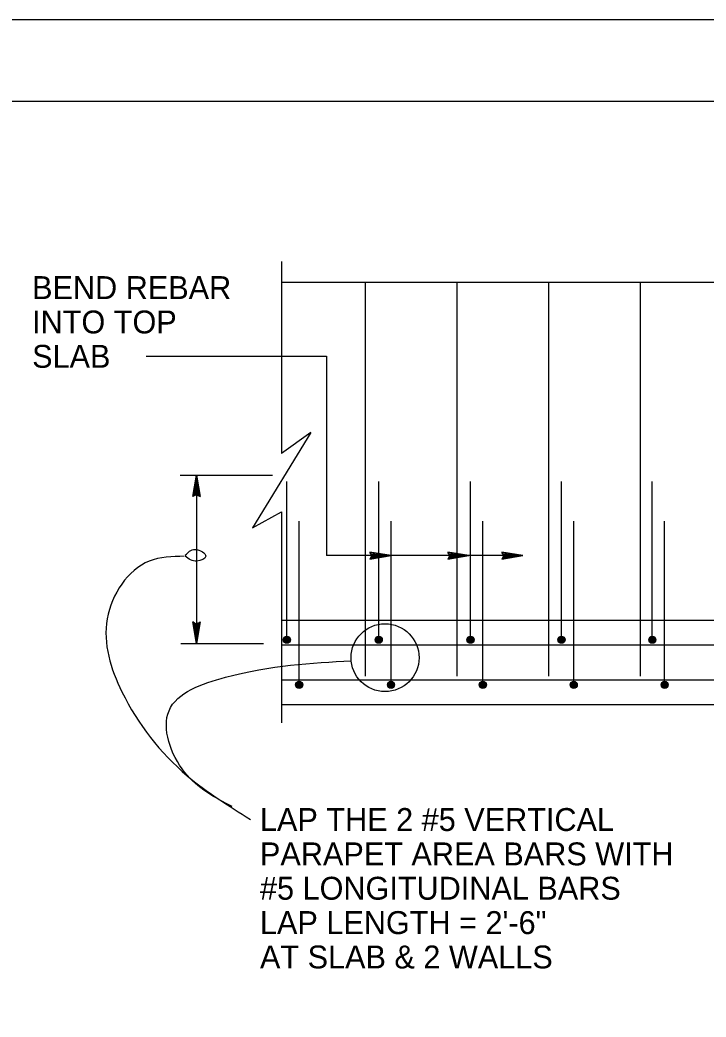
# Model space of a CAD drawing. Extents: x 0 to 2.83, y 0 to 1.83.
# Drawn here: x 0.758 to 1.11, y 1.321 to 1.833 of the extents above; entities that cross this region are included whole.
import ezdxf

# ---------------------------------------------------------------- set-up
doc = ezdxf.new("R2010")
doc.units = 0
for name, color, linetype in [('10 Sheet Format', 7, 'Continuous'), ('210 Border', 7, 'Continuous'), ('212 Leaders and Dim Lines', 7, 'Continuous'), ('214 Text and Titles', 7, 'Continuous'), ('216 Rebar', 7, 'Continuous'), ('217 Rebar', 7, 'Continuous'), ('240 Concrete', 7, 'Continuous')]:
    doc.layers.add(name, color=color, linetype=linetype)

msp = doc.modelspace()

# ---------------------------------------------------------------- linework, layer by layer
at = {"layer": '10 Sheet Format'}
msp.add_lwpolyline([(0, 0), (2.83333, 0), (2.83333, 1.83333), (0, 1.83333)], close=True, dxfattribs=at)
at = {"layer": '210 Border'}
msp.add_line((0.08333, 1.79167), (2.79167, 1.79167), dxfattribs=at)
at = {"layer": '212 Leaders and Dim Lines'}
for p, q in [((0.8399, 1.59949), (0.8874, 1.59949)), ((0.84649, 1.58849), (0.84832, 1.59949)), ((0.84649, 1.58849), (0.84832, 1.59949)), ((0.84695, 1.58878), (0.84832, 1.59949)), ((0.84695, 1.58878), (0.84832, 1.59949)), ((0.84832, 1.59949), (0.8474, 1.58906)), ((0.84832, 1.59949), (0.8474, 1.58906)), ((0.84832, 1.59949), (0.84786, 1.58934)), ((0.84832, 1.59949), (0.84786, 1.58934)), ((0.84832, 1.59949), (0.84832, 1.51314)), ((0.84832, 1.58963), (0.84832, 1.59949)), ((0.84832, 1.59949), (0.85016, 1.58849)), ((0.84924, 1.58906), (0.84832, 1.59949)), ((0.84878, 1.58934), (0.84832, 1.59949)), ((0.84832, 1.59949), (0.8497, 1.58878)), ((0.84832, 1.58963), (0.84832, 1.59949)), ((0.84832, 1.59949), (0.85016, 1.58849)), ((0.84924, 1.58906), (0.84832, 1.59949)), ((0.84878, 1.58934), (0.84832, 1.59949)), ((0.84832, 1.59949), (0.8497, 1.58878)), ((0.8474, 1.58906), (0.84649, 1.58849)), ((0.8474, 1.58906), (0.84649, 1.58849)), ((0.8474, 1.58906), (0.84832, 1.58963)), ((0.8474, 1.58906), (0.84832, 1.58963)), ((0.84832, 1.58963), (0.84924, 1.58906)), ((0.84832, 1.58963), (0.84924, 1.58906)), ((0.84924, 1.58906), (0.85016, 1.58849)), ((0.84924, 1.58906), (0.85016, 1.58849)), ((1.01488, 1.5582), (0.9152, 1.5582)), ((0.93794, 1.55911), (0.93738, 1.56002)), ((0.94828, 1.5582), (0.93738, 1.56002)), ((0.93738, 1.55638), (0.94828, 1.5582)), ((0.93794, 1.55729), (0.93738, 1.55638)), ((0.94828, 1.5582), (0.93766, 1.55957)), ((0.93766, 1.55684), (0.94828, 1.5582)), ((0.93794, 1.55911), (0.94828, 1.5582)), ((0.9385, 1.5582), (0.93794, 1.55911)), ((0.94828, 1.5582), (0.93794, 1.55729)), ((0.93794, 1.55729), (0.9385, 1.5582)), ((0.93822, 1.55866), (0.94828, 1.5582)), ((0.94828, 1.5582), (0.93822, 1.55775)), ((0.9385, 1.5582), (0.94828, 1.5582)), ((0.97798, 1.55911), (0.97742, 1.56002)), ((0.98831, 1.5582), (0.97742, 1.56002)), ((0.97742, 1.55638), (0.98831, 1.5582)), ((0.97798, 1.55729), (0.97742, 1.55638)), ((0.98831, 1.5582), (0.9777, 1.55957)), ((0.9777, 1.55684), (0.98831, 1.5582)), ((0.97798, 1.55911), (0.98831, 1.5582)), ((0.97854, 1.5582), (0.97798, 1.55911)), ((0.98831, 1.5582), (0.97798, 1.55729)), ((0.97798, 1.55729), (0.97854, 1.5582)), ((0.97826, 1.55866), (0.98831, 1.5582)), ((0.98831, 1.5582), (0.97826, 1.55775)), ((0.97854, 1.5582), (0.98831, 1.5582)), ((1.00569, 1.55911), (1.00513, 1.56002)), ((1.01602, 1.5582), (1.00513, 1.56002)), ((1.00513, 1.55638), (1.01602, 1.5582)), ((1.00569, 1.55729), (1.00513, 1.55638)), ((1.01602, 1.5582), (1.00541, 1.55957)), ((1.00541, 1.55684), (1.01602, 1.5582)), ((1.00569, 1.55911), (1.01602, 1.5582)), ((1.00625, 1.5582), (1.00569, 1.55911)), ((1.01602, 1.5582), (1.00569, 1.55729)), ((1.00569, 1.55729), (1.00625, 1.5582)), ((1.00597, 1.55866), (1.01602, 1.5582)), ((1.01602, 1.5582), (1.00597, 1.55775)), ((1.00625, 1.5582), (1.01602, 1.5582)), ((0.8474, 1.52357), (0.84649, 1.52414)), ((0.84832, 1.51314), (0.84649, 1.52414)), ((0.8474, 1.52357), (0.84649, 1.52414)), ((0.84832, 1.51314), (0.84649, 1.52414)), ((0.84832, 1.51314), (0.84694, 1.52385)), ((0.84832, 1.51314), (0.84694, 1.52385)), ((0.8474, 1.52357), (0.84832, 1.51314)), ((0.84832, 1.52301), (0.8474, 1.52357)), ((0.8474, 1.52357), (0.84832, 1.51314)), ((0.84832, 1.52301), (0.8474, 1.52357)), ((0.84786, 1.52329), (0.84832, 1.51314)), ((0.84786, 1.52329), (0.84832, 1.51314)), ((0.85016, 1.52414), (0.84832, 1.51314)), ((0.85016, 1.52414), (0.84832, 1.51314)), ((0.8497, 1.52385), (0.84832, 1.51314)), ((0.8497, 1.52385), (0.84832, 1.51314)), ((0.84832, 1.51314), (0.84924, 1.52357)), ((0.84924, 1.52357), (0.84832, 1.52301)), ((0.84832, 1.51314), (0.84924, 1.52357)), ((0.84924, 1.52357), (0.84832, 1.52301)), ((0.84832, 1.51314), (0.84878, 1.52329)), ((0.84832, 1.51314), (0.84878, 1.52329)), ((0.84832, 1.52301), (0.84832, 1.51314)), ((0.84832, 1.52301), (0.84832, 1.51314)), ((0.84924, 1.52357), (0.85016, 1.52414)), ((0.84924, 1.52357), (0.85016, 1.52414)), ((0.84037, 1.51314), (0.8828, 1.51314))]:
    msp.add_line(p, q, dxfattribs=at)
msp.add_lwpolyline([(0.82248, 1.6606), (0.9152, 1.6606), (0.9152, 1.5582)], dxfattribs=at)
msp.add_circle((0.94523, 1.50578), 0.01744, dxfattribs=at)
for points in [[(0.8421, 1.55787), (0.82407, 1.55537), (0.80253, 1.52581), (0.81005, 1.48825), (0.8436, 1.44517), (0.87605, 1.42272)], [(0.8426, 1.55837), (0.84761, 1.56138), (0.85312, 1.55787), (0.84861, 1.55537), (0.8426, 1.55787)], [(0.86665, 1.4293), (0.84226, 1.44695), (0.83423, 1.47856), (0.86324, 1.49576), (0.92786, 1.50421)]]:
    msp.add_spline(points, degree=3, dxfattribs=at)
at = {"layer": '216 Rebar'}
for p, q in [((0.93505, 1.69843), (0.93505, 1.49628)), ((0.98211, 1.69843), (0.98211, 1.49628)), ((1.02917, 1.69843), (1.02917, 1.49628)), ((1.07623, 1.69843), (1.07623, 1.49628))]:
    msp.add_line(p, q, dxfattribs=at)
at = {"layer": '217 Rebar'}
for p, q in [((0.89477, 1.515), (0.89477, 1.5962)), ((0.94195, 1.515), (0.94195, 1.5962)), ((0.98912, 1.515), (0.98912, 1.5962)), ((1.03581, 1.515), (1.03581, 1.5962)), ((1.0825, 1.515), (1.0825, 1.5962)), ((0.90111, 1.4918), (0.90111, 1.57598)), ((0.94828, 1.4918), (0.94828, 1.57598)), ((0.99545, 1.4918), (0.99545, 1.57598)), ((1.04214, 1.4918), (1.04214, 1.57598)), ((1.08884, 1.4918), (1.08884, 1.57598)), ((0.89207, 1.51246), (1.57469, 1.51246)), ((0.89207, 1.49446), (1.57415, 1.49446))]:
    msp.add_line(p, q, dxfattribs=at)
for centre, radius in [((0.89477, 1.515), 0.00184), ((0.89477, 1.515), 0.00175), ((0.89477, 1.515), 0.00166), ((0.89477, 1.515), 0.00157), ((0.89477, 1.515), 0.00147), ((0.89477, 1.515), 0.00138), ((0.89477, 1.515), 0.00129), ((0.89477, 1.515), 0.0012), ((0.89477, 1.515), 0.00111), ((0.89477, 1.515), 0.00101), ((0.89477, 1.515), 0.000921), ((0.94195, 1.515), 0.00184), ((0.94195, 1.515), 0.00175), ((0.94195, 1.515), 0.00166), ((0.94195, 1.515), 0.00157), ((0.94195, 1.515), 0.00147), ((0.94195, 1.515), 0.00138), ((0.94195, 1.515), 0.00129), ((0.94195, 1.515), 0.0012), ((0.94195, 1.515), 0.00111), ((0.94195, 1.515), 0.00101), ((0.94195, 1.515), 0.000921), ((0.98912, 1.515), 0.00184), ((0.98912, 1.515), 0.00175), ((0.98912, 1.515), 0.00166), ((0.98912, 1.515), 0.00157), ((0.98912, 1.515), 0.00147), ((0.98912, 1.515), 0.00138), ((0.98912, 1.515), 0.00129), ((0.98912, 1.515), 0.0012), ((0.98912, 1.515), 0.00111), ((0.98912, 1.515), 0.00101), ((0.98912, 1.515), 0.000921), ((1.03581, 1.515), 0.00184), ((1.03581, 1.515), 0.00175), ((1.03581, 1.515), 0.00166), ((1.03581, 1.515), 0.00157), ((1.03581, 1.515), 0.00147), ((1.03581, 1.515), 0.00138), ((1.03581, 1.515), 0.00129), ((1.03581, 1.515), 0.0012), ((1.03581, 1.515), 0.00111), ((1.03581, 1.515), 0.00101), ((1.03581, 1.515), 0.000921), ((1.0825, 1.515), 0.00184), ((1.0825, 1.515), 0.00175), ((1.0825, 1.515), 0.00166), ((1.0825, 1.515), 0.00157), ((1.0825, 1.515), 0.00147), ((1.0825, 1.515), 0.00138), ((1.0825, 1.515), 0.00129), ((1.0825, 1.515), 0.0012), ((1.0825, 1.515), 0.00111), ((1.0825, 1.515), 0.00101), ((1.0825, 1.515), 0.000921), ((0.89477, 1.515), 0.000829), ((0.89477, 1.515), 0.000737), ((0.89477, 1.515), 0.000645), ((0.89477, 1.515), 0.000553), ((0.89477, 1.515), 0.000461), ((0.89477, 1.515), 0.000368), ((0.94195, 1.515), 0.000829), ((0.94195, 1.515), 0.000737), ((0.94195, 1.515), 0.000645), ((0.94195, 1.515), 0.000553), ((0.94195, 1.515), 0.000461), ((0.94195, 1.515), 0.000368), ((0.98912, 1.515), 0.000829), ((0.98912, 1.515), 0.000737), ((0.98912, 1.515), 0.000645), ((0.98912, 1.515), 0.000553), ((0.98912, 1.515), 0.000461), ((0.98912, 1.515), 0.000368), ((1.03581, 1.515), 0.000829), ((1.03581, 1.515), 0.000737), ((1.03581, 1.515), 0.000645), ((1.03581, 1.515), 0.000553), ((1.03581, 1.515), 0.000461), ((1.03581, 1.515), 0.000368), ((1.0825, 1.515), 0.000829), ((1.0825, 1.515), 0.000737), ((1.0825, 1.515), 0.000645), ((1.0825, 1.515), 0.000553), ((1.0825, 1.515), 0.000461), ((1.0825, 1.515), 0.000368), ((0.90111, 1.4918), 0.00184), ((0.90111, 1.4918), 0.00175), ((0.90111, 1.4918), 0.00166), ((0.90111, 1.4918), 0.00157), ((0.90111, 1.4918), 0.00147), ((0.90111, 1.4918), 0.00138), ((0.90111, 1.4918), 0.00129), ((0.90111, 1.4918), 0.0012), ((0.90111, 1.4918), 0.00111), ((0.90111, 1.4918), 0.00101), ((0.90111, 1.4918), 0.000921), ((0.90111, 1.4918), 0.000829), ((0.90111, 1.4918), 0.000737), ((0.90111, 1.4918), 0.000645), ((0.90111, 1.4918), 0.000553), ((0.90111, 1.4918), 0.000461), ((0.90111, 1.4918), 0.000368), ((0.94828, 1.4918), 0.00184), ((0.94828, 1.4918), 0.00175), ((0.94828, 1.4918), 0.00166), ((0.94828, 1.4918), 0.00157), ((0.94828, 1.4918), 0.00147), ((0.94828, 1.4918), 0.00138), ((0.94828, 1.4918), 0.00129), ((0.94828, 1.4918), 0.0012), ((0.94828, 1.4918), 0.00111), ((0.94828, 1.4918), 0.00101), ((0.94828, 1.4918), 0.000921), ((0.94828, 1.4918), 0.000829), ((0.94828, 1.4918), 0.000737), ((0.94828, 1.4918), 0.000645), ((0.94828, 1.4918), 0.000553), ((0.94828, 1.4918), 0.000461), ((0.94828, 1.4918), 0.000368), ((0.99545, 1.4918), 0.00184), ((0.99545, 1.4918), 0.00175), ((0.99545, 1.4918), 0.00166), ((0.99545, 1.4918), 0.00157), ((0.99545, 1.4918), 0.00147), ((0.99545, 1.4918), 0.00138), ((0.99545, 1.4918), 0.00129), ((0.99545, 1.4918), 0.0012), ((0.99545, 1.4918), 0.00111), ((0.99545, 1.4918), 0.00101), ((0.99545, 1.4918), 0.000921), ((0.99545, 1.4918), 0.000829), ((0.99545, 1.4918), 0.000737), ((0.99545, 1.4918), 0.000645), ((0.99545, 1.4918), 0.000553), ((0.99545, 1.4918), 0.000461), ((0.99545, 1.4918), 0.000368), ((1.04214, 1.4918), 0.00184), ((1.04214, 1.4918), 0.00175), ((1.04214, 1.4918), 0.00166), ((1.04214, 1.4918), 0.00157), ((1.04214, 1.4918), 0.00147), ((1.04214, 1.4918), 0.00138), ((1.04214, 1.4918), 0.00129), ((1.04214, 1.4918), 0.0012), ((1.04214, 1.4918), 0.00111), ((1.04214, 1.4918), 0.00101), ((1.04214, 1.4918), 0.000921), ((1.04214, 1.4918), 0.000829), ((1.04214, 1.4918), 0.000737), ((1.04214, 1.4918), 0.000645), ((1.04214, 1.4918), 0.000553), ((1.04214, 1.4918), 0.000461), ((1.04214, 1.4918), 0.000368), ((1.08884, 1.4918), 0.00184), ((1.08884, 1.4918), 0.00175), ((1.08884, 1.4918), 0.00166), ((1.08884, 1.4918), 0.00157), ((1.08884, 1.4918), 0.00147), ((1.08884, 1.4918), 0.00138), ((1.08884, 1.4918), 0.00129), ((1.08884, 1.4918), 0.0012), ((1.08884, 1.4918), 0.00111), ((1.08884, 1.4918), 0.00101), ((1.08884, 1.4918), 0.000921), ((1.08884, 1.4918), 0.000829), ((1.08884, 1.4918), 0.000737), ((1.08884, 1.4918), 0.000645), ((1.08884, 1.4918), 0.000553), ((1.08884, 1.4918), 0.000461), ((1.08884, 1.4918), 0.000368)]:
    msp.add_circle(centre, radius, dxfattribs=at)
at = {"layer": '240 Concrete'}
for p, q in [((0.89207, 1.70933), (0.89207, 1.61068)), ((1.22741, 1.69843), (0.89207, 1.69843)), ((0.90708, 1.62143), (0.87709, 1.57245)), ((0.89207, 1.61077), (0.90712, 1.62155)), ((0.87709, 1.57245), (0.89207, 1.58071)), ((0.89207, 1.58062), (0.89207, 1.47237)), ((0.89207, 1.5251), (1.58336, 1.5251)), ((0.89207, 1.4817), (1.58336, 1.4817))]:
    msp.add_line(p, q, dxfattribs=at)

# ---------------------------------------------------------------- texts
at = {"layer": '214 Text and Titles'}
for s, height, p in [('BEND REBAR', 0.011765, (0.76391, 1.68997)), ('INTO TOP', 0.011765, (0.76391, 1.67232)), ('SLAB', 0.011765, (0.76391, 1.65468)), ('LAP THE 2 #5 VERTICAL', 0.0117648, (0.88096, 1.41677)), ('PARAPET AREA BARS WITH', 0.0117648, (0.88096, 1.39912)), ('#5 LONGITUDINAL BARS', 0.0117648, (0.88096, 1.38148)), ('LAP LENGTH = 2\'-6"', 0.0117648, (0.88096, 1.36383)), ('AT SLAB & 2 WALLS', 0.0117648, (0.88096, 1.34618))]:
    msp.add_text(s, height=height, dxfattribs=at).set_placement(p)

doc.saveas('drawing.dxf')
